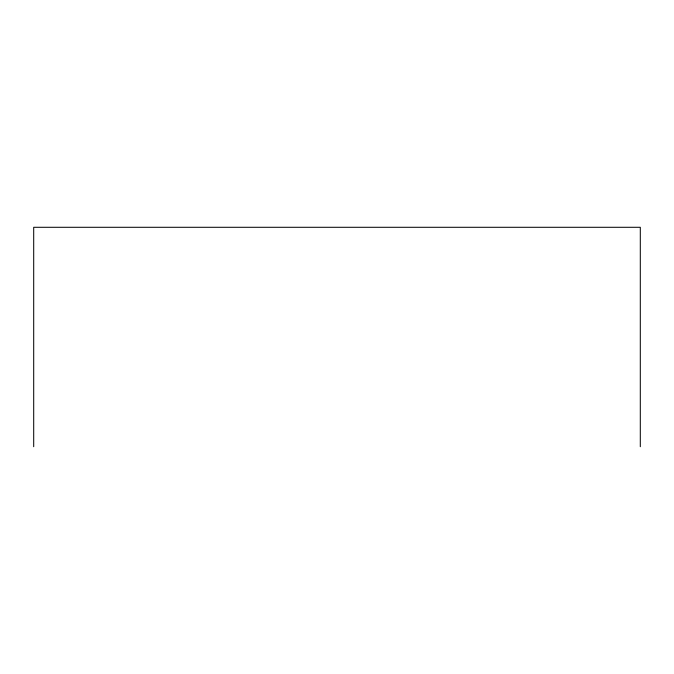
<?xml version="1.0" encoding="UTF-8"?>
<svg xmlns="http://www.w3.org/2000/svg" width="674" height="674" viewBox="0 0 674 674"><rect width="100%" height="100%" fill="white"/><g stroke="black" fill="none" stroke-linecap="round" stroke-linejoin="round"><path stroke-width="1.01" d="M640.3 446.71L640.3 227.29L33.7 227.29L33.7 446.71"/></g></svg>
